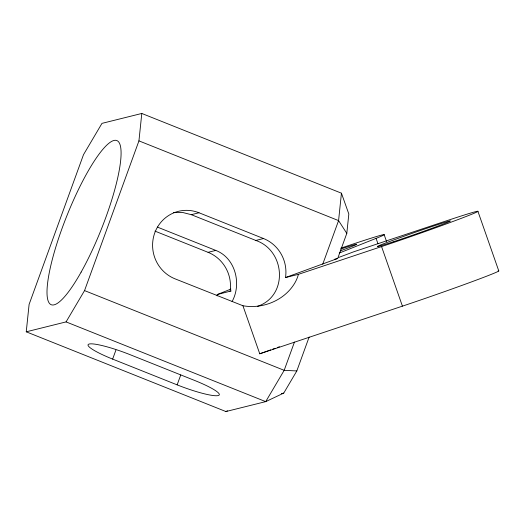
<?xml version="1.0" encoding="UTF-8"?>
<svg xmlns="http://www.w3.org/2000/svg" width="525" height="525" viewBox="0 0 525 525"><rect width="100%" height="100%" fill="white"/><g stroke="black" fill="none" stroke-linecap="round" stroke-linejoin="round"><path stroke-width="0.79" d="M309.133 337.057L296.822 370.945L283.762 393.081L265.709 401.632L225.888 411.541L26.25 331.813L29.105 304.395L83.501 154.672L101.975 123.368L141.796 113.459L341.44 193.187L348.823 213.997L346.802 233.382L337.687 258.477L285.521 277.548A35.516 34.348 76 0 0 263.511 238.527L199.001 212.763L191.303 214.679L182.326 212.395L173.44 212.645M26.25 331.813L66.071 321.897L84.545 290.594L138.941 140.871L141.796 113.459M341.44 193.187L338.579 220.605L322.724 264.252M112.639 359.1A35.516 5.171 20 0 1 89.165 344.033A35.516 5.171 20 0 1 130.207 354.723L194.716 380.487A35.516 5.171 20 0 1 218.19 395.555A35.516 5.171 20 0 1 177.148 384.864L112.639 359.1L115.927 350.05M177.148 384.864L180.744 374.962M294.459 342.051L284.183 370.328L265.709 401.632L66.071 321.897M232.089 301.527C241.881 283.966 235.436 257.9 215.775 250.412L157.316 227.062M225.888 411.541L227.515 410.826M257.453 306.377C288.566 295.936 285.449 250.51 255.813 240.443L191.303 214.679M217.147 295.877A39.047 19.392 71.5 0 0 217.212 294.564L230.882 289.098M339.222 253.07L376.077 238.37L377.902 243.58M217.199 294.551L231.249 290.929M199.001 212.763A35.516 34.348 76 0 0 154.75 232.91A35.516 34.348 76 0 0 175.002 278.821L242.924 305.74L259.75 353.791L270.683 349.88M272.869 349.099L275.054 348.318M277.246 347.537L279.431 346.756M285.521 277.548L298.41 274.339L381.557 246.573A67.876 1.66 -19.3 0 0 469.206 215.27A67.876 1.66 -19.3 0 0 446.243 220.9L353.371 251.915A140.812 3.439 -19.3 0 1 338.717 257.44M259.75 353.791L402.419 306.147A67.876 1.66 -19.3 0 0 470.787 282.161A67.876 1.66 -19.3 0 0 498.081 270.887M154.954 231.112L208.077 252.328L215.775 250.412M255.813 240.443L263.511 238.527M334.655 259.232L337.687 258.477M281.374 393.671L283.762 393.081M296.822 370.945L284.183 370.328L84.545 290.594M242.924 305.74C262.467 309.304 284.261 300.576 294.617 283.336A39.047 33.528 68.4 0 0 298.43 274.345M138.941 140.871L338.579 220.605L346.802 233.382M477.888 211.253L498.75 270.834M384.123 234.577L386.564 241.539M381.557 246.573L402.419 306.147M340.869 248.168A67.876 1.66 -19.3 0 1 376.077 238.37M340.856 249.007A38.673 0.945 -19.3 0 1 340.279 250.871M208.077 252.328A35.516 34.348 76 0 1 230.088 291.349M81.119 272.121A88.403 18.493 -68.2 0 0 117.429 140.851A88.403 18.493 -68.2 0 0 53.524 254.927A88.403 18.493 -68.2 0 0 81.119 272.121M394.032 241.533A38.673 0.945 -19.3 0 0 450.352 221.032A38.673 0.945 -19.3 0 0 397.313 238.652A38.673 0.945 -19.3 0 0 394.032 241.533"/></g></svg>
